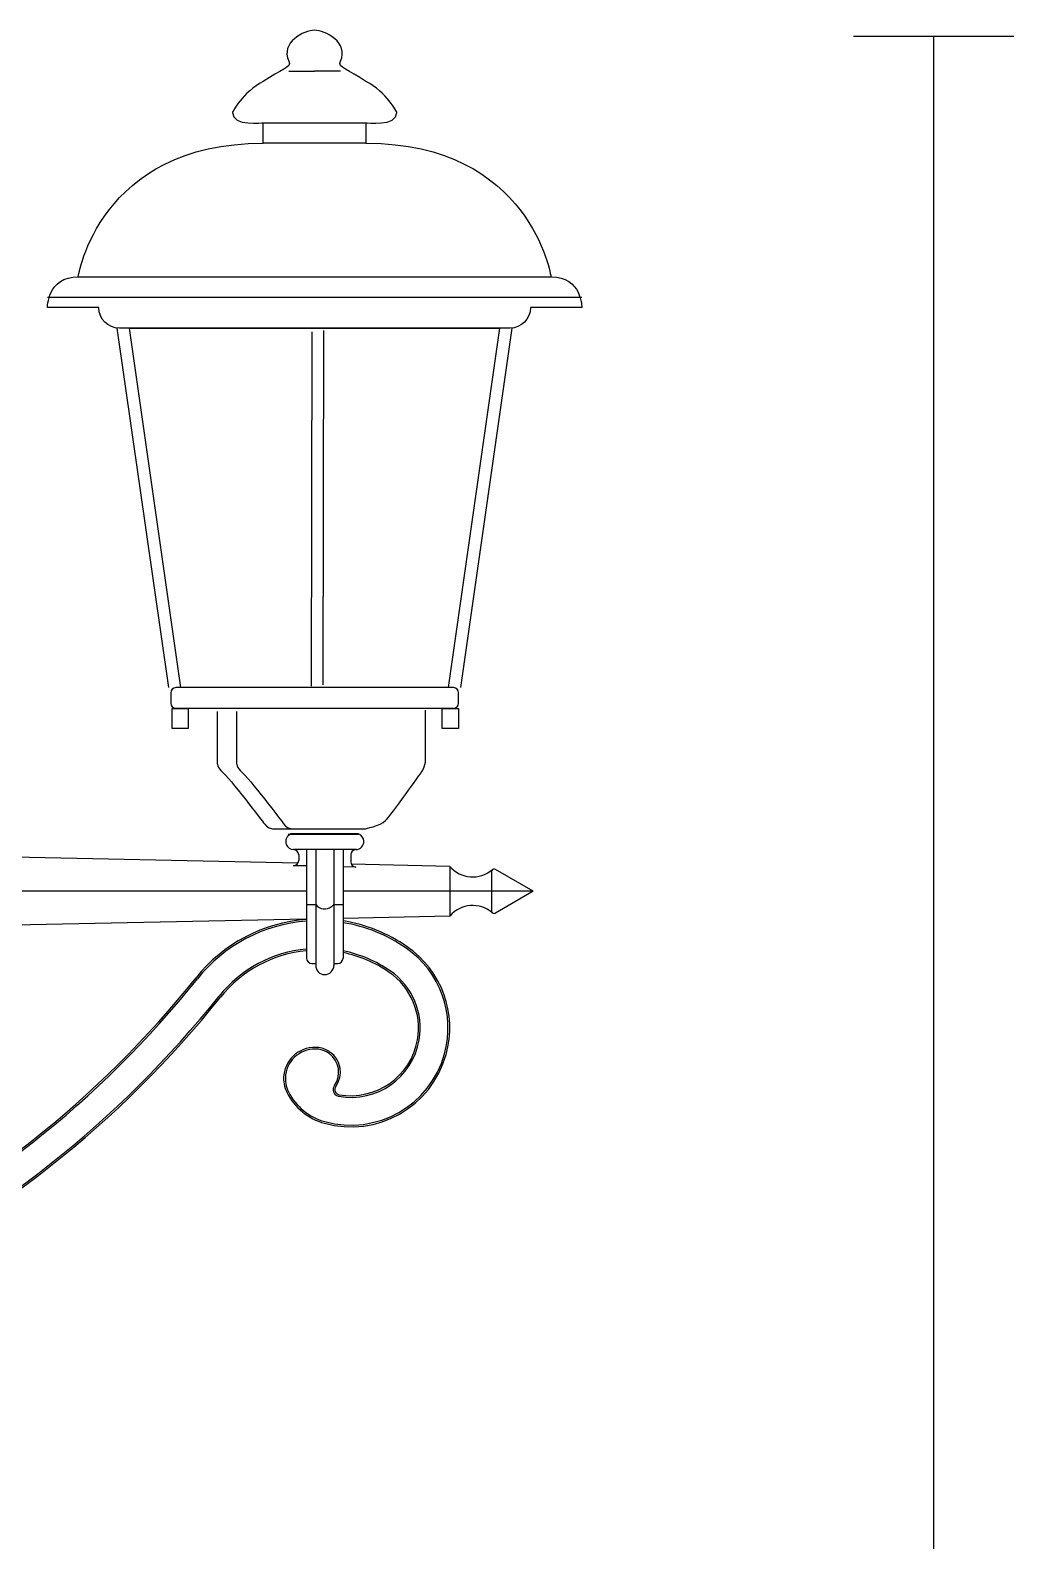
# Model space of a CAD drawing. Extents: x 0 to 131, y 0 to 344.
# Drawn here: x 80.7 to 125, y 276 to 344 of the extents above; entities that cross this region are included whole.
import ezdxf

# ---------------------------------------------------------------- set-up
doc = ezdxf.new("R2010")
doc.units = 0
doc.layers.add('LIVELLO_1', color=160, linetype='Continuous')

# ---------------------------------------------------------------- blocks, each defined once
blk = doc.blocks.new('AI9-BLK1')
at = {"layer": 'LIVELLO_1', "color": 7}
for p, q in [((52.657, 171.69), (59.88, 171.69)), ((56.27, 171.69), (56.269, 38.524)), ((27.243, 170.102), (28.399, 170.102)), ((29.557, 170.102), (28.399, 170.102)), ((17.752, 160.844), (39.041, 160.844)), ((16.367, 159.921), (40.432, 159.921)), ((21.827, 142.332), (19.514, 158.529)), ((28.265, 142.401), (28.286, 158.363)), ((28.788, 142.455), (28.808, 158.417)), ((37.284, 158.529), (34.971, 142.332)), ((27.2, 135.736), (30.374, 135.736)), ((30.379, 135.739), (27.33, 135.739)), ((30.379, 135.739), (27.33, 135.739)), ((27.649, 134.424), (2.706, 134.946)), ((30.277, 135.036), (27.46, 135.036)), ((27.682, 134.8), (27.682, 134.544)), ((28.036, 135.036), (28.036, 130.138)), ((28.446, 135.036), (28.446, 129.816)), ((29.265, 135.036), (29.265, 129.816)), ((29.678, 135.036), (29.678, 130.138)), ((30.027, 134.8), (30.027, 134.485)), ((28.036, 134.299), (27.441, 134.31)), ((30.257, 134.25), (29.678, 134.261)), ((34.487, 134.28), (30.058, 134.373)), ((34.487, 134.28), (34.487, 132.039)), ((38.234, 133.155), (36.536, 134.139)), ((36.358, 134.04), (36.358, 132.279)), ((28.036, 133.155), (2.706, 133.155)), ((38.234, 133.155), (29.678, 133.155)), ((38.234, 133.155), (36.536, 132.178)), ((28.036, 132.564), (28.446, 132.564)), ((29.265, 132.564), (29.678, 132.564)), ((34.487, 132.039), (29.678, 131.937)), ((28.036, 131.901), (2.706, 131.373)), ((28.266, 129.904), (28.446, 129.904)), ((29.265, 129.904), (29.443, 129.904))]:
    blk.add_line(p, q, dxfattribs=at)
for points in [[(26.085, 167.786), (30.712, 167.786), (30.712, 166.862), (26.085, 166.862)], [(21.978, 141.389), (22.711, 141.389), (22.711, 140.49), (21.978, 140.49)], [(34.14, 141.389), (34.877, 141.389), (34.877, 140.49), (34.14, 140.49)]]:
    blk.add_lwpolyline(points, close=True, dxfattribs=at)
blk.add_lwpolyline([(22.38, 142.332), (20.067, 158.529), (36.729, 158.529), (34.417, 142.332)], dxfattribs=at)
for points, knots in [([(30.712, 167.786), (30.712, 167.786), (32.102, 167.596), (32.102, 168.251), (32.102, 168.251), (31.637, 169.175), (30.712, 169.639), (29.943, 170.189), (29.407, 170.263), (29.557, 170.562), (29.972, 171.393), (28.858, 171.952), (28.399, 171.952), (27.937, 171.952), (26.826, 171.393), (27.243, 170.562), (27.392, 170.263), (26.853, 170.189), (26.085, 169.639), (25.158, 169.175), (24.697, 168.251), (24.697, 168.251), (24.697, 167.596), (26.085, 167.786), (26.085, 167.786)], [0, 0, 0, 0, 1, 1, 1, 2, 2, 2, 3, 3, 3, 4, 4, 4, 5, 5, 5, 6, 6, 6, 7, 7, 7, 8, 8, 8, 8]), ([(30.712, 166.862), (38.12, 166.862), (39.041, 160.844), (39.041, 160.844), (40.432, 160.844), (40.432, 159.455), (40.432, 159.455), (40.432, 159.455), (38.12, 159.455), (38.12, 159.455), (38.12, 158.944), (37.702, 158.529), (37.19, 158.529), (37.19, 158.529), (19.606, 158.529), (19.606, 158.529), (19.094, 158.529), (18.679, 158.944), (18.679, 159.455), (18.679, 159.455), (16.367, 159.455), (16.367, 159.455), (16.367, 159.455), (16.367, 160.844), (17.752, 160.844), (17.752, 160.844), (18.679, 166.862), (26.085, 166.862)], [0, 0, 0, 0, 1, 1, 1, 2, 2, 2, 3, 3, 3, 4, 4, 4, 5, 5, 5, 6, 6, 6, 7, 7, 7, 8, 8, 8, 9, 9, 9, 9]), ([(22.148, 142.332), (22.148, 142.332), (34.645, 142.332), (34.645, 142.332), (34.775, 142.332), (34.877, 142.228), (34.877, 142.101), (34.877, 142.101), (34.877, 141.637), (34.877, 141.637), (34.877, 141.51), (34.775, 141.405), (34.645, 141.405), (34.645, 141.405), (22.148, 141.405), (22.148, 141.405), (22.02, 141.405), (21.917, 141.51), (21.917, 141.637), (21.917, 141.637), (21.917, 142.101), (21.917, 142.101), (21.917, 142.228), (22.02, 142.332), (22.148, 142.332)], [0, 0, 0, 0, 1, 1, 1, 2, 2, 2, 3, 3, 3, 4, 4, 4, 5, 5, 5, 6, 6, 6, 7, 7, 7, 8, 8, 8, 8]), ([(24.007, 141.259), (24.007, 141.259), (24.007, 138.959), (24.007, 138.959), (24.007, 138.959), (24.007, 138.707), (24.256, 138.52), (24.502, 138.334), (26.117, 136.22), (26.117, 136.22), (26.117, 136.22), (26.308, 135.971), (26.495, 135.971), (26.495, 135.971), (30.663, 135.971), (30.663, 135.971), (30.663, 135.971), (31.342, 136.098), (31.596, 136.345), (31.842, 136.591), (33.21, 138.52), (33.21, 138.52), (33.21, 138.52), (33.397, 138.768), (33.397, 139.084), (33.397, 139.084), (33.397, 141.321), (33.397, 141.321)], [0, 0, 0, 0, 1, 1, 1, 2, 2, 2, 3, 3, 3, 4, 4, 4, 5, 5, 5, 6, 6, 6, 7, 7, 7, 8, 8, 8, 9, 9, 9, 9]), ([(24.876, 141.259), (24.876, 141.259), (24.876, 138.959), (24.876, 138.959), (24.876, 138.959), (24.876, 138.707), (25.127, 138.52), (25.373, 138.334), (26.99, 136.22), (26.99, 136.22), (26.99, 136.22), (27.115, 135.971), (27.364, 135.971), (27.364, 135.971), (30.663, 135.971), (30.663, 135.971), (30.663, 135.971), (31.342, 136.098), (31.596, 136.345), (31.842, 136.591), (33.21, 138.52), (33.21, 138.52), (33.21, 138.52), (33.397, 138.768), (33.397, 139.084), (33.397, 139.084), (33.397, 141.321), (33.397, 141.321)], [0, 0, 0, 0, 1, 1, 1, 2, 2, 2, 3, 3, 3, 4, 4, 4, 5, 5, 5, 6, 6, 6, 7, 7, 7, 8, 8, 8, 9, 9, 9, 9]), ([(27.33, 135.739), (27.143, 135.667), (27.05, 135.456), (27.119, 135.267), (27.174, 135.131), (27.307, 135.038), (27.454, 135.036)], [0, 0, 0, 0, 1, 1, 1, 2, 2, 2, 2]), ([(30.257, 135.036), (30.457, 135.038), (30.618, 135.204), (30.614, 135.408), (30.61, 135.553), (30.517, 135.688), (30.379, 135.739)], [0, 0, 0, 0, 1, 1, 1, 2, 2, 2, 2]), ([(27.441, 134.31), (27.574, 134.307), (27.682, 134.41), (27.682, 134.54), (27.682, 134.54), (27.682, 134.544), (27.682, 134.544)], [0, 0, 0, 0, 1, 1, 1, 2, 2, 2, 2]), ([(36.536, 134.139), (36.481, 134.17), (36.407, 134.155), (36.375, 134.097), (36.362, 134.081), (36.358, 134.06), (36.358, 134.04)], [0, 0, 0, 0, 1, 1, 1, 2, 2, 2, 2]), ([(28.446, 132.564), (28.614, 132.339), (28.937, 132.292), (29.165, 132.465), (29.202, 132.492), (29.238, 132.529), (29.265, 132.564)], [0, 0, 0, 0, 1, 1, 1, 2, 2, 2, 2]), ([(36.358, 132.279), (36.358, 132.212), (36.412, 132.159), (36.477, 132.159), (36.499, 132.159), (36.514, 132.166), (36.536, 132.178)], [0, 0, 0, 0, 1, 1, 1, 2, 2, 2, 2]), ([(29.287, 124.408), (29.621, 124.871), (29.513, 125.518), (29.049, 125.853), (28.908, 125.954), (28.743, 126.016), (28.571, 126.039), (27.845, 126.128), (27.18, 125.611), (27.089, 124.884), (27.058, 124.618), (27.102, 124.354), (27.223, 124.117), (27.556, 123.458), (28.15, 122.974), (28.858, 122.778), (31.191, 122.137), (33.602, 123.503), (34.248, 125.83), (34.744, 127.625), (34.051, 129.539), (32.52, 130.597), (31.667, 131.187), (30.699, 131.579), (29.678, 131.743)], [0, 0, 0, 0, 1, 1, 1, 2, 2, 2, 3, 3, 3, 4, 4, 4, 5, 5, 5, 6, 6, 6, 7, 7, 7, 8, 8, 8, 8]), ([(28.84, 122.705), (31.212, 122.049), (33.664, 123.438), (34.32, 125.811), (34.829, 127.634), (34.124, 129.585), (32.562, 130.66), (31.698, 131.257), (30.712, 131.655), (29.678, 131.823)], [0, 0, 0, 0, 1, 1, 1, 2, 2, 2, 3, 3, 3, 3]), ([(29.501, 123.993), (31.16, 123.703), (32.741, 124.813), (33.032, 126.468), (33.237, 127.642), (32.741, 128.831), (31.76, 129.505), (31.135, 129.941), (30.426, 130.242), (29.678, 130.394)], [0, 0, 0, 0, 1, 1, 1, 2, 2, 2, 3, 3, 3, 3]), ([(28.446, 129.816), (28.446, 129.59), (28.627, 129.404), (28.853, 129.404), (29.082, 129.404), (29.265, 129.59), (29.265, 129.816)], [0, 0, 0, 0, 1, 1, 1, 2, 2, 2, 2]), ([(29.487, 123.92), (31.189, 123.62), (32.811, 124.757), (33.107, 126.459), (33.317, 127.661), (32.811, 128.872), (31.806, 129.568)], [0, 0, 0, 0, 1, 1, 1, 2, 2, 2, 2]), ([(-4.623, 121.967), (-4.44, 120.397), (-3.731, 118.933), (-2.609, 117.812), (-1.159, 116.362), (0.811, 115.549), (2.863, 115.549), (4.196, 115.549), (5.518, 115.84), (6.727, 116.406), (13.094, 119.372), (18.681, 123.775), (23.062, 129.265)], [0, 0, 0, 0, 1, 1, 1, 2, 2, 2, 3, 3, 3, 4, 4, 4, 4]), ([(-6.038, 121.967), (-5.849, 120.024), (-4.989, 118.204), (-3.603, 116.822), (-1.887, 115.102), (0.437, 114.141), (2.863, 114.141), (4.401, 114.141), (5.923, 114.48), (7.319, 115.129), (13.883, 118.193), (19.647, 122.728), (24.159, 128.385)], [0, 0, 0, 0, 1, 1, 1, 2, 2, 2, 3, 3, 3, 4, 4, 4, 4]), ([(-5.96, 121.967), (-5.77, 120.043), (-4.919, 118.243), (-3.552, 116.873), (-1.85, 115.174), (0.454, 114.216), (2.863, 114.216), (4.391, 114.216), (5.902, 114.556), (7.289, 115.2), (13.839, 118.254), (19.593, 122.787), (24.1, 128.437)], [0, 0, 0, 0, 1, 1, 1, 2, 2, 2, 3, 3, 3, 4, 4, 4, 4]), ([(28.583, 126.114), (27.811, 126.21), (27.107, 125.662), (27.011, 124.892), (26.977, 124.613), (27.026, 124.331), (27.155, 124.078)], [0, 0, 0, 0, 1, 1, 1, 2, 2, 2, 2]), ([(29.352, 124.36), (29.706, 124.862), (29.59, 125.558), (29.091, 125.915), (28.939, 126.023), (28.765, 126.092), (28.583, 126.114)], [0, 0, 0, 0, 1, 1, 1, 2, 2, 2, 2]), ([(29.287, 124.408), (29.191, 124.266), (29.223, 124.072), (29.362, 123.973), (29.398, 123.944), (29.443, 123.926), (29.487, 123.92)], [0, 0, 0, 0, 1, 1, 1, 2, 2, 2, 2]), ([(29.352, 124.36), (29.278, 124.258), (29.299, 124.112), (29.407, 124.037), (29.434, 124.016), (29.465, 124), (29.501, 123.993)], [0, 0, 0, 0, 1, 1, 1, 2, 2, 2, 2])]:
    blk.add_open_spline(points, degree=3, knots=knots, dxfattribs=at)
for points in [[(27.682, 134.8), (27.682, 134.927), (27.582, 135.033), (27.454, 135.036)], [(30.257, 135.036), (30.133, 135.033), (30.027, 134.927), (30.027, 134.8)], [(30.027, 134.485), (30.027, 134.36), (30.133, 134.253), (30.257, 134.25)], [(34.487, 134.28), (34.971, 133.708), (35.831, 133.641), (36.398, 134.129)], [(36.398, 132.19), (35.831, 132.678), (34.971, 132.608), (34.487, 132.039)], [(28.036, 131.893), (26.085, 131.743), (24.281, 130.795), (23.062, 129.265)], [(28.036, 131.812), (26.106, 131.669), (24.328, 130.729), (23.12, 129.215)], [(28.036, 130.554), (26.487, 130.412), (25.068, 129.648), (24.1, 128.437)], [(28.036, 130.48), (26.513, 130.338), (25.114, 129.582), (24.159, 128.385)], [(28.036, 130.138), (28.036, 130.008), (28.14, 129.904), (28.266, 129.904)], [(29.443, 129.904), (29.57, 129.904), (29.678, 130.008), (29.678, 130.138)], [(31.806, 129.568), (31.166, 130.011), (30.44, 130.319), (29.678, 130.473)], [(6.762, 116.338), (13.133, 119.308), (18.736, 123.718), (23.12, 129.215)], [(27.155, 124.078), (27.499, 123.404), (28.109, 122.906), (28.84, 122.705)]]:
    blk.add_open_spline(points, degree=3, dxfattribs=at)

msp = doc.modelspace()

# ---------------------------------------------------------------- block references
at = {"layer": 'LIVELLO_1', "color": 7}
msp.add_blockref('AI9-BLK1', (65.129875, 172.095869), dxfattribs=at)

doc.saveas('drawing.dxf')
